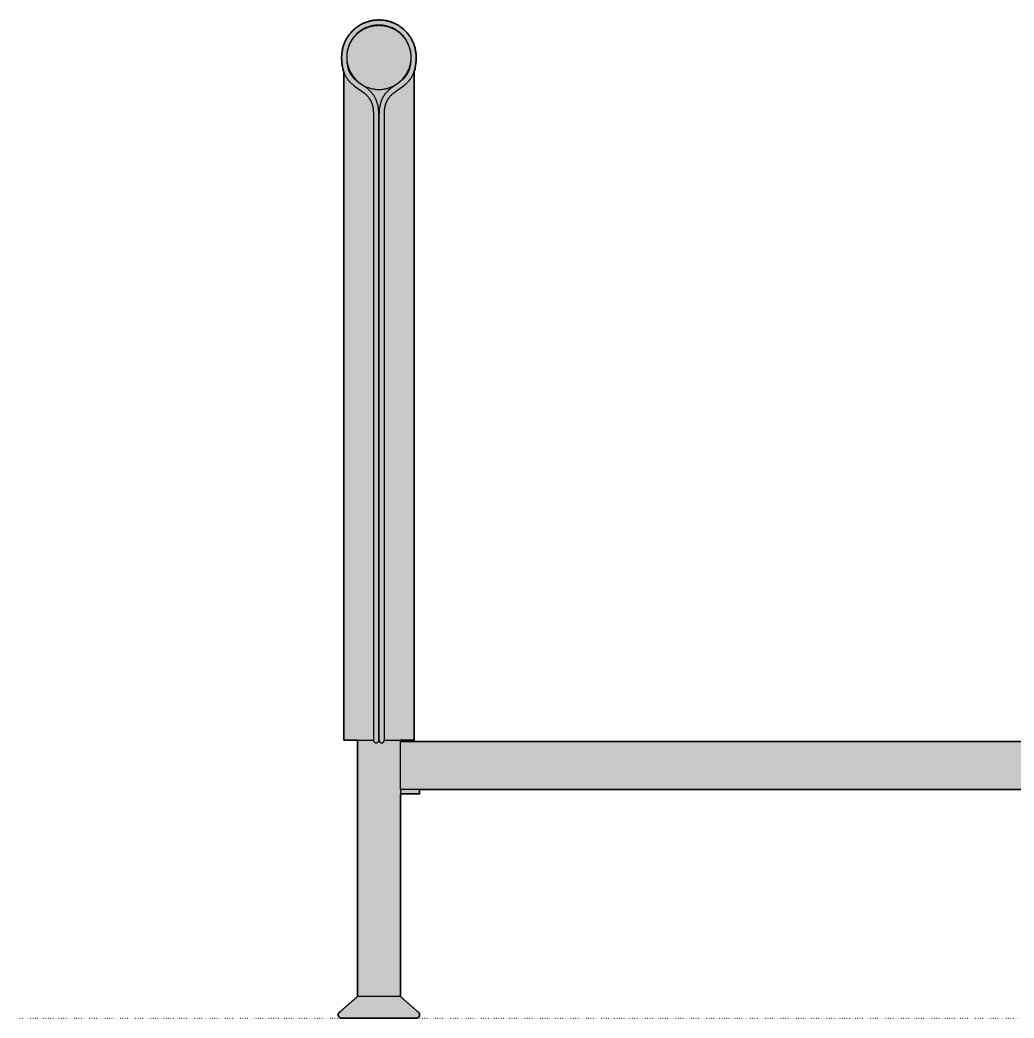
# Model space of a CAD drawing. Header units: millimetres. Extents: x 0 to 4454, y -1455 to 931.
# Drawn here: x 0 to 927, y 0 to 931 of the extents above; entities that cross this region are included whole.
import ezdxf

# ---------------------------------------------------------------- set-up
doc = ezdxf.new("R2010")
doc.units = ezdxf.units.MM
doc.linetypes.add('Dots', pattern=[1, 0, -1])
doc.layers.add('Blocks', color=7, linetype='Continuous')
doc.layers.add('Blocks$Fill', color=7, linetype='Continuous', true_color=0xffffff)
for name, color, linetype, lineweight, true_color in [('Blocks$Inner', 7, 'Continuous', 25, 0x007f00), ('Blocks$Outline', 7, 'Continuous', 35, 0xff3f3f), ('Groud', 7, 'Dots', 25, 0x243775)]:
    doc.layers.add(name, color=color, linetype=linetype, lineweight=lineweight, true_color=true_color)

# ---------------------------------------------------------------- blocks, each defined once
blk = doc.blocks.new('Tomoto bed 90x200 Side')
at = {"layer": 'Blocks$Fill'}
blk.add_hatch(color=256, dxfattribs=at).paths.add_polyline_path([(367.43, 882.28), (367.85, 883.56), (368.08, 884.4), (368.34, 885.41), (368.56, 886.43), (368.77, 887.52), (368.94, 888.61), (369.09, 889.78), (369.21, 890.95), (369.3, 891.99), (369.36, 893.04), (369.43, 895.02), (369.43, 896.63), (369.41, 897.26), (369.38, 897.88), (369.34, 898.51), (369.29, 899.13), (369.23, 899.75), (369.16, 900.38), (369.05, 901.14), (368.93, 901.91), (368.79, 902.67), (368.63, 903.43), (368.42, 904.35), (368.18, 905.26), (367.91, 906.17), (367.62, 907.06), (367.4, 907.72), (367.16, 908.37), (366.9, 909.02), (366.64, 909.66), (366.36, 910.29), (366.07, 910.92), (365.76, 911.54), (365.45, 912.16), (365.12, 912.77), (364.77, 913.38), (364.42, 913.98), (364.05, 914.57), (363.67, 915.16), (363.28, 915.74), (362.88, 916.31), (362.47, 916.87), (362.04, 917.43), (361.6, 917.98), (361.15, 918.52), (360.69, 919.05), (360.09, 919.71), (359.47, 920.35), (358.84, 920.98), (358.19, 921.59), (357.67, 922.06), (357.13, 922.52), (356.59, 922.97), (356.04, 923.41), (355.48, 923.84), (354.91, 924.26), (354.33, 924.66), (353.75, 925.06), (353.16, 925.43), (352.56, 925.8), (351.96, 926.15), (351.35, 926.49), (350.74, 926.82), (350.13, 927.13), (349.5, 927.43), (348.88, 927.72), (348.25, 927.99), (347.63, 928.25), (347, 928.5), (346.36, 928.73), (345.73, 928.95), (345.1, 929.15), (344.47, 929.34), (343.83, 929.53), (343.19, 929.69), (342.54, 929.85), (341.9, 929.99), (341.25, 930.13), (340.07, 930.33), (338.88, 930.5), (337.69, 930.62), (336.49, 930.7), (335.64, 930.74), (334.79, 930.75), (333.94, 930.74), (333.09, 930.71), (332.47, 930.68), (331.84, 930.63), (331.22, 930.58), (330.6, 930.51), (329.97, 930.43), (329.35, 930.34), (328.74, 930.24), (328.12, 930.13), (327.47, 929.99), (326.82, 929.85), (326.18, 929.69), (325.54, 929.53), (324.9, 929.34), (324.26, 929.15), (323.63, 928.95), (323.01, 928.73), (322.31, 928.47), (321.62, 928.2), (320.99, 927.94), (320.36, 927.66), (319.73, 927.37), (319.11, 927.07), (318.5, 926.75), (317.89, 926.43), (317.29, 926.09), (316.7, 925.74), (315.85, 925.2), (315.01, 924.65), (314.43, 924.24), (313.86, 923.82), (313.3, 923.39), (312.75, 922.95), (312.21, 922.5), (311.67, 922.04), (311.15, 921.57), (310.64, 921.09), (310.13, 920.59), (309.64, 920.09), (309.15, 919.58), (308.68, 919.05), (308.22, 918.52), (307.77, 917.98), (307.32, 917.43), (306.89, 916.87), (306.48, 916.31), (306.08, 915.74), (305.69, 915.16), (305.31, 914.57), (304.95, 913.98), (304.59, 913.38), (304.25, 912.78), (303.92, 912.16), (303.6, 911.55), (303.3, 910.93), (303.01, 910.3), (302.73, 909.67), (302.47, 909.05), (302.23, 908.42), (301.99, 907.79), (301.77, 907.15), (301.56, 906.53), (301.37, 905.89), (301.19, 905.26), (301.02, 904.62), (300.86, 903.98), (300.71, 903.33), (300.58, 902.69), (300.46, 902.04), (300.36, 901.42), (300.27, 900.8), (300.18, 900.18), (300.11, 899.56), (300.05, 898.84), (300, 898.12), (299.96, 897.49), (299.93, 896.25), (299.94, 895.14), (299.95, 894.85), (300, 893.17), (300.22, 890.29), (300.35, 889.15), (300.52, 888.01), (300.7, 886.94), (300.92, 885.88), (301.16, 884.88), (301.42, 883.88), (301.71, 882.95), (301.93, 882.28), (301.93, 259.19), (314.68, 259.19), (314.68, 20), (297.64, 5.2), (297.56, 5.12), (297.49, 5.05), (297.42, 4.97), (297.35, 4.89), (297.29, 4.81), (297.23, 4.73), (297.17, 4.64), (297.11, 4.55), (297.06, 4.46), (297.01, 4.37), (296.97, 4.28), (296.93, 4.18), (296.89, 4.09), (296.85, 3.99), (296.82, 3.89), (296.79, 3.79), (296.76, 3.69), (296.74, 3.59), (296.72, 3.49), (296.71, 3.38), (296.7, 3.28), (296.69, 3.18), (296.68, 3.07), (296.68, 2.97), (296.69, 2.86), (296.69, 2.76), (296.7, 2.66), (296.72, 2.55), (296.73, 2.45), (296.75, 2.35), (296.78, 2.25), (296.81, 2.15), (296.84, 2.05), (296.87, 1.95), (296.91, 1.85), (296.95, 1.76), (297, 1.66), (297.04, 1.57), (297.1, 1.48), (297.15, 1.39), (297.21, 1.31), (297.27, 1.22), (297.33, 1.14), (297.4, 1.06), (297.46, 0.98), (297.54, 0.9), (297.61, 0.83), (297.69, 0.76), (297.77, 0.69), (297.85, 0.63), (297.93, 0.57), (298.02, 0.51), (298.1, 0.45), (298.19, 0.4), (298.28, 0.35), (298.38, 0.3), (298.47, 0.26), (298.57, 0.22), (298.66, 0.18), (298.76, 0.14), (298.86, 0.11), (298.96, 0.09), (299.06, 0.06), (299.16, 0.04), (299.27, 0.03), (299.37, 0.02), (299.47, 0.01), (299.58, 0), (299.68, 0), (369.79, 0), (369.89, 0.01), (369.99, 0.02), (370.1, 0.03), (370.2, 0.04), (370.3, 0.06), (370.4, 0.09), (370.5, 0.11), (370.6, 0.14), (370.7, 0.18), (370.8, 0.22), (370.89, 0.26), (370.99, 0.3), (371.08, 0.35), (371.17, 0.4), (371.26, 0.45), (371.35, 0.51), (371.44, 0.57), (371.52, 0.63), (371.6, 0.69), (371.68, 0.76), (371.75, 0.83), (371.83, 0.9), (371.9, 0.98), (371.97, 1.06), (372.03, 1.14), (372.1, 1.22), (372.16, 1.31), (372.22, 1.39), (372.27, 1.48), (372.32, 1.57), (372.37, 1.66), (372.41, 1.76), (372.45, 1.85), (372.49, 1.95), (372.53, 2.05), (372.56, 2.15), (372.59, 2.25), (372.61, 2.35), (372.63, 2.45), (372.65, 2.55), (372.66, 2.66), (372.67, 2.76), (372.68, 2.86), (372.68, 2.97), (372.68, 3.07), (372.68, 3.18), (372.67, 3.28), (372.66, 3.38), (372.64, 3.49), (372.62, 3.59), (372.6, 3.69), (372.58, 3.79), (372.55, 3.89), (372.51, 3.99), (372.48, 4.09), (372.44, 4.18), (372.4, 4.28), (372.35, 4.37), (372.3, 4.46), (372.25, 4.55), (372.19, 4.64), (372.14, 4.73), (372.07, 4.81), (372.01, 4.89), (371.94, 4.97), (371.87, 5.05), (371.8, 5.12), (371.73, 5.2), (371.65, 5.27), (354.68, 20), (354.68, 209), (372.68, 209), (372.68, 213), (2344.68, 213), (2344.68, 209), (2352.68, 209), (2392.68, 209), (2392.68, 20), (2375.64, 5.2), (2375.56, 5.12), (2375.49, 5.05), (2375.42, 4.97), (2375.35, 4.89), (2375.29, 4.81), (2375.23, 4.73), (2375.17, 4.64), (2375.11, 4.55), (2375.06, 4.46), (2375.01, 4.37), (2374.97, 4.28), (2374.93, 4.18), (2374.89, 4.09), (2374.85, 3.99), (2374.82, 3.89), (2374.79, 3.79), (2374.76, 3.69), (2374.74, 3.59), (2374.72, 3.49), (2374.71, 3.38), (2374.7, 3.28), (2374.69, 3.18), (2374.68, 3.07), (2374.68, 2.97), (2374.69, 2.86), (2374.69, 2.76), (2374.7, 2.66), (2374.72, 2.55), (2374.73, 2.45), (2374.75, 2.35), (2374.78, 2.25), (2374.81, 2.15), (2374.84, 2.05), (2374.87, 1.95), (2374.91, 1.85), (2374.95, 1.76), (2375, 1.66), (2375.04, 1.57), (2375.1, 1.48), (2375.15, 1.39), (2375.21, 1.31), (2375.27, 1.22), (2375.33, 1.14), (2375.4, 1.06), (2375.46, 0.98), (2375.54, 0.9), (2375.61, 0.83), (2375.69, 0.76), (2375.77, 0.69), (2375.85, 0.63), (2375.93, 0.57), (2376.01, 0.51), (2376.1, 0.45), (2376.19, 0.4), (2376.28, 0.35), (2376.38, 0.3), (2376.47, 0.26), (2376.57, 0.22), (2376.66, 0.18), (2376.76, 0.14), (2376.86, 0.11), (2376.96, 0.09), (2377.06, 0.06), (2377.16, 0.04), (2377.27, 0.03), (2377.37, 0.02), (2377.47, 0.01), (2377.58, 0), (2377.68, 0), (2447.79, 0), (2447.89, 0.01), (2447.99, 0.02), (2448.1, 0.03), (2448.2, 0.04), (2448.3, 0.06), (2448.4, 0.09), (2448.5, 0.11), (2448.6, 0.14), (2448.7, 0.18), (2448.8, 0.22), (2448.89, 0.26), (2448.99, 0.3), (2449.08, 0.35), (2449.17, 0.4), (2449.26, 0.45), (2449.35, 0.51), (2449.44, 0.57), (2449.52, 0.63), (2449.6, 0.69), (2449.68, 0.76), (2449.75, 0.83), (2449.83, 0.9), (2449.9, 0.98), (2449.97, 1.06), (2450.03, 1.14), (2450.1, 1.22), (2450.16, 1.31), (2450.22, 1.39), (2450.27, 1.48), (2450.32, 1.57), (2450.37, 1.66), (2450.41, 1.76), (2450.45, 1.85), (2450.49, 1.95), (2450.53, 2.05), (2450.56, 2.15), (2450.59, 2.25), (2450.61, 2.35), (2450.63, 2.45), (2450.65, 2.55), (2450.66, 2.66), (2450.67, 2.76), (2450.68, 2.86), (2450.68, 2.97), (2450.68, 3.07), (2450.68, 3.18), (2450.67, 3.28), (2450.66, 3.38), (2450.64, 3.49), (2450.62, 3.59), (2450.6, 3.69), (2450.58, 3.79), (2450.55, 3.89), (2450.51, 3.99), (2450.48, 4.09), (2450.44, 4.18), (2450.4, 4.28), (2450.35, 4.37), (2450.3, 4.46), (2450.25, 4.55), (2450.19, 4.64), (2450.14, 4.73), (2450.07, 4.81), (2450.01, 4.89), (2449.94, 4.97), (2449.87, 5.05), (2449.8, 5.12), (2449.73, 5.2), (2449.65, 5.27), (2432.68, 20), (2432.68, 239.64), (2433.62, 240.51), (2434.35, 241.25), (2435.06, 242.02), (2435.74, 242.81), (2436.39, 243.62), (2437.01, 244.45), (2437.61, 245.31), (2438.17, 246.18), (2438.71, 247.08), (2439.21, 247.99), (2439.68, 248.92), (2440.12, 249.86), (2440.52, 250.82), (2440.89, 251.79), (2441.23, 252.78), (2441.53, 253.78), (2441.8, 254.78), (2442.03, 255.8), (2442.23, 256.82), (2442.39, 257.85), (2442.52, 258.88), (2442.61, 259.92), (2442.68, 262), (2442.66, 263.04), (2442.61, 264.08), (2442.52, 265.12), (2442.39, 266.15), (2442.23, 267.18), (2442.03, 268.2), (2441.8, 269.22), (2441.53, 270.22), (2441.23, 271.22), (2440.89, 272.21), (2440.52, 273.18), (2440.12, 274.14), (2439.68, 275.08), (2439.21, 276.01), (2438.71, 276.92), (2438.17, 277.82), (2437.61, 278.69), (2437.01, 279.55), (2436.39, 280.38), (2435.74, 281.19), (2435.06, 281.98), (2434.35, 282.75), (2433.62, 283.49), (2432.86, 284.2), (2432.08, 284.89), (2431.27, 285.55), (2430.44, 286.18), (2429.59, 286.78), (2428.72, 287.35), (2427.83, 287.89), (2426.92, 288.4), (2426, 288.88), (2425.06, 289.33), (2424.1, 289.74), (2423.13, 290.12), (2422.15, 290.47), (2421.16, 290.78), (2420.15, 291.05), (2419.14, 291.3), (2418.12, 291.5), (2417.09, 291.67), (2416.06, 291.81), (2415.02, 291.91), (2413.98, 291.97), (2412.94, 292), (2411.9, 291.99), (2410.86, 291.94), (2409.82, 291.86), (2408.79, 291.75), (2407.76, 291.59), (2406.73, 291.4), (2405.72, 291.18), (2404.71, 290.92), (2403.71, 290.63), (2402.72, 290.3), (2401.75, 289.94), (2400.78, 289.54), (2399.83, 289.11), (2398.9, 288.65), (2397.98, 288.15), (2397.09, 287.63), (2396.21, 287.07), (2395.34, 286.48), (2394.51, 285.87), (2393.69, 285.22), (2392.89, 284.55), (2392.12, 283.85), (2391.38, 283.12), (2390.66, 282.37), (2389.96, 281.59), (2389.3, 280.79), (2388.66, 279.97), (2388.05, 279.12), (2387.47, 278.26), (2386.92, 277.37), (2386.4, 276.47), (2385.92, 275.55), (2385.46, 274.61), (2385.04, 273.66), (2384.65, 272.69), (2384.3, 271.72), (2383.98, 270.72), (2383.69, 269.72), (2383.44, 268.71), (2383.23, 267.69), (2383.05, 266.67), (2382.9, 265.64), (2382.8, 264.6), (2382.72, 263.56), (2382.69, 262.52), (2382.69, 261.48), (2382.72, 260.44), (2382.8, 259.4), (2382.9, 258.36), (2382.95, 258), (354.68, 258), (354.68, 259.19), (367.43, 259.19), (367.43, 812.64)], flags=0)
at = {"layer": 'Blocks$Inner'}
for p, q in [((314.68, 20), (314.68, 259.19)), ((354.68, 213), (354.68, 20))]:
    blk.add_line(p, q, dxfattribs=at)
for points in [[(339.76, 259.19), (339.76, 842.67), (339.77, 843.85), (339.82, 845.01), (339.9, 846.1), (340.01, 847.18), (340.14, 848.19), (340.31, 849.19), (340.5, 850.11), (340.6, 850.57), (340.72, 851.03), (340.83, 851.45), (340.95, 851.88), (341.08, 852.3), (341.22, 852.71), (341.36, 853.1), (341.5, 853.49), (341.65, 853.87), (341.81, 854.25), (341.97, 854.6), (342.14, 854.96), (342.31, 855.31), (342.49, 855.66), (342.67, 856), (342.85, 856.32), (343.04, 856.65), (343.24, 856.97), (343.44, 857.28), (343.64, 857.59), (343.85, 857.89), (344.07, 858.19), (344.5, 858.76), (344.96, 859.32), (345.28, 859.69), (345.6, 860.05), (345.94, 860.4), (346.28, 860.75), (346.64, 861.11), (347.02, 861.47), (347.79, 862.16), (348.59, 862.83), (349.41, 863.48), (350.25, 864.12), (351.12, 864.75), (356.49, 868.48), (357.61, 869.3), (358.71, 870.16), (359.41, 870.74), (359.96, 871.21), (360.5, 871.7), (361.04, 872.21), (361.56, 872.73), (362.08, 873.28), (362.59, 873.85), (363.1, 874.45), (363.58, 875.06), (364.06, 875.7), (364.52, 876.36), (364.97, 877.06), (365.39, 877.77), (365.81, 878.53), (366.2, 879.3), (366.58, 880.12), (366.94, 880.95), (367.28, 881.83), (367.58, 882.72), (367.85, 883.56), (368.08, 884.4), (368.34, 885.41), (368.56, 886.43), (368.77, 887.52), (368.94, 888.61), (369.09, 889.78), (369.21, 890.95), (369.3, 891.99), (369.36, 893.04), (369.43, 895.02), (369.43, 896.63), (369.41, 897.26), (369.38, 897.88), (369.34, 898.51), (369.29, 899.13), (369.23, 899.75), (369.16, 900.38), (369.05, 901.14), (368.93, 901.91), (368.79, 902.67), (368.63, 903.43), (368.42, 904.35), (368.18, 905.26), (367.91, 906.17), (367.62, 907.06), (367.4, 907.72), (367.16, 908.37), (366.9, 909.02), (366.64, 909.66), (366.36, 910.29), (366.07, 910.92), (365.76, 911.54), (365.45, 912.16), (365.12, 912.77), (364.77, 913.38), (364.42, 913.98), (364.05, 914.57), (363.67, 915.16), (363.28, 915.74), (362.88, 916.31), (362.47, 916.87), (362.04, 917.43), (361.6, 917.98), (361.15, 918.52), (360.69, 919.05), (360.09, 919.71), (359.47, 920.35), (358.84, 920.98), (358.19, 921.59), (357.67, 922.06), (357.13, 922.52), (356.59, 922.97), (356.04, 923.41), (355.48, 923.84), (354.91, 924.26), (354.33, 924.66), (353.75, 925.06), (353.16, 925.43), (352.56, 925.8), (351.96, 926.15), (351.35, 926.49), (350.74, 926.82), (350.13, 927.13), (349.5, 927.43), (348.88, 927.72), (348.25, 927.99), (347.63, 928.25), (347, 928.5), (346.36, 928.73), (345.73, 928.95), (345.1, 929.15), (344.47, 929.34), (343.83, 929.53), (343.19, 929.69), (342.54, 929.85), (341.9, 929.99), (341.25, 930.13), (340.07, 930.33), (338.88, 930.5), (337.69, 930.62), (336.49, 930.7), (335.64, 930.74), (334.79, 930.75), (333.94, 930.74), (333.09, 930.71), (332.47, 930.68), (331.84, 930.63), (331.22, 930.58), (330.6, 930.51), (329.97, 930.43), (329.35, 930.34), (328.74, 930.24), (328.12, 930.13), (327.47, 929.99), (326.82, 929.85), (326.18, 929.69), (325.54, 929.53), (324.9, 929.34), (324.26, 929.15), (323.63, 928.95), (323.01, 928.73), (322.31, 928.47), (321.62, 928.2), (320.99, 927.94), (320.36, 927.66), (319.73, 927.37), (319.11, 927.07), (318.5, 926.75), (317.89, 926.43), (317.29, 926.09), (316.7, 925.74), (315.85, 925.2), (315.01, 924.65), (314.43, 924.24), (313.86, 923.82), (313.3, 923.39), (312.75, 922.95), (312.21, 922.5), (311.67, 922.04), (311.15, 921.57), (310.64, 921.09), (310.13, 920.59), (309.64, 920.09), (309.15, 919.58), (308.68, 919.05), (308.22, 918.52), (307.77, 917.98), (307.32, 917.43), (306.89, 916.87), (306.48, 916.31), (306.08, 915.74), (305.69, 915.16), (305.31, 914.57), (304.95, 913.98), (304.59, 913.38), (304.25, 912.78), (303.92, 912.16), (303.6, 911.55), (303.3, 910.93), (303.01, 910.3), (302.73, 909.67), (302.47, 909.05), (302.23, 908.42), (301.99, 907.79), (301.77, 907.15), (301.56, 906.53), (301.37, 905.89), (301.19, 905.26), (301.02, 904.62), (300.86, 903.98), (300.71, 903.33), (300.58, 902.69), (300.46, 902.04), (300.36, 901.42), (300.27, 900.8), (300.18, 900.18), (300.11, 899.56), (300.05, 898.84), (300, 898.12), (299.96, 897.49), (299.93, 896.25), (299.94, 895.14), (300, 893.17), (300.09, 891.73), (300.22, 890.29), (300.35, 889.15), (300.52, 888.01), (300.7, 886.94), (300.92, 885.88), (301.16, 884.88), (301.42, 883.88), (301.71, 882.95), (302.02, 882.03), (302.34, 881.17), (302.7, 880.31), (302.92, 879.8), (303.16, 879.3), (303.55, 878.53), (303.97, 877.77), (304.4, 877.06), (304.85, 876.36), (305.3, 875.7), (305.78, 875.06), (306.27, 874.45), (306.77, 873.85), (307.28, 873.28), (307.8, 872.73), (308.33, 872.21), (308.87, 871.7), (309.41, 871.21), (309.96, 870.74), (310.65, 870.16), (311.76, 869.3), (312.88, 868.48), (318.25, 864.75), (319.11, 864.12), (319.96, 863.48), (320.78, 862.83), (321.58, 862.16), (322.35, 861.47), (322.72, 861.11), (323.09, 860.75), (323.43, 860.4), (323.76, 860.05), (324.09, 859.69), (324.41, 859.32), (324.86, 858.76), (325.3, 858.19), (325.51, 857.89), (325.72, 857.59), (325.93, 857.28), (326.12, 856.97), (326.32, 856.65), (326.51, 856.32), (326.7, 856), (326.88, 855.66), (327.06, 855.31), (327.23, 854.96), (327.39, 854.6), (327.55, 854.25), (327.71, 853.87), (327.86, 853.49), (328.01, 853.1), (328.14, 852.71), (328.28, 852.3), (328.41, 851.88), (328.53, 851.46), (328.65, 851.03), (328.76, 850.57), (328.87, 850.11), (329.06, 849.19), (329.22, 848.19), (329.36, 847.18), (329.47, 846.1), (329.55, 845.01), (329.59, 843.85), (329.61, 842.67), (329.61, 259.19)], [(304.99, 893.4), (304.94, 895.21), (304.93, 896.21), (304.96, 897.28), (304.99, 897.81), (305.03, 898.43), (305.09, 899.05), (305.15, 899.58), (305.22, 900.11), (305.3, 900.64), (305.38, 901.17), (305.49, 901.72), (305.6, 902.28), (305.73, 902.83), (305.86, 903.38), (306.01, 903.93), (306.16, 904.47), (306.33, 905.01), (306.51, 905.55), (306.7, 906.09), (306.9, 906.63), (307.11, 907.17), (307.33, 907.7), (307.57, 908.24), (307.82, 908.78), (308.08, 909.31), (308.35, 909.84), (308.63, 910.36), (308.92, 910.88), (309.22, 911.39), (309.54, 911.9), (309.86, 912.4), (310.2, 912.9), (310.54, 913.38), (310.89, 913.86), (311.26, 914.34), (311.64, 914.82), (312.02, 915.28), (312.42, 915.74), (312.83, 916.18), (313.24, 916.62), (313.66, 917.05), (314.1, 917.48), (314.54, 917.89), (314.98, 918.3), (315.44, 918.69), (315.91, 919.08), (316.38, 919.45), (316.86, 919.82), (317.35, 920.18), (317.84, 920.52), (318.56, 921), (319.29, 921.46), (319.79, 921.76), (320.31, 922.05), (320.83, 922.33), (321.35, 922.6), (321.88, 922.86), (322.42, 923.1), (322.96, 923.34), (323.5, 923.57), (324.09, 923.8), (324.69, 924.02), (325.22, 924.21), (325.76, 924.38), (326.31, 924.55), (326.85, 924.7), (327.4, 924.85), (327.95, 924.98), (328.51, 925.1), (329.06, 925.22), (329.59, 925.31), (330.12, 925.4), (330.65, 925.48), (331.18, 925.54), (331.72, 925.6), (332.25, 925.65), (332.79, 925.69), (333.32, 925.72), (334.05, 925.74), (334.78, 925.75), (335.51, 925.74), (336.23, 925.71), (337.26, 925.64), (338.28, 925.53), (339.29, 925.39), (340.3, 925.22), (340.86, 925.1), (341.41, 924.98), (341.96, 924.85), (342.51, 924.7), (343.06, 924.55), (343.6, 924.38), (344.14, 924.21), (344.68, 924.02), (345.22, 923.82), (345.76, 923.61), (346.3, 923.39), (346.83, 923.16), (347.37, 922.91), (347.9, 922.65), (348.43, 922.38), (348.95, 922.1), (349.47, 921.81), (349.99, 921.51), (350.5, 921.2), (351, 920.87), (351.5, 920.54), (352, 920.19), (352.49, 919.83), (352.97, 919.47), (353.44, 919.09), (353.9, 918.71), (354.36, 918.31), (354.81, 917.91), (355.36, 917.39), (355.9, 916.85), (356.43, 916.3), (356.94, 915.74), (357.34, 915.28), (357.73, 914.82), (358.1, 914.34), (358.47, 913.87), (358.82, 913.38), (359.17, 912.9), (359.5, 912.4), (359.83, 911.9), (360.14, 911.39), (360.44, 910.88), (360.74, 910.36), (361.02, 909.84), (361.29, 909.31), (361.55, 908.77), (361.8, 908.23), (362.04, 907.69), (362.27, 907.14), (362.48, 906.59), (362.69, 906.03), (362.88, 905.47), (363.13, 904.7), (363.36, 903.93), (363.56, 903.15), (363.75, 902.36), (363.88, 901.71), (364, 901.06), (364.11, 900.4), (364.2, 899.75), (364.26, 899.21), (364.31, 898.68), (364.36, 898.15), (364.39, 897.61), (364.41, 897.08), (364.43, 896.54), (364.43, 895.1), (364.37, 893.29), (364.31, 892.34), (364.23, 891.4), (364.13, 890.36), (363.99, 889.33), (363.84, 888.37), (363.66, 887.42), (363.47, 886.55), (363.25, 885.69), (363.05, 884.98), (362.84, 884.28), (362.58, 883.55), (362.3, 882.82), (362.01, 882.15), (361.71, 881.49), (361.39, 880.87), (361.06, 880.26), (360.72, 879.7), (360.36, 879.14), (360, 878.62), (359.62, 878.11), (359.23, 877.62), (358.82, 877.14), (358.41, 876.68), (357.98, 876.23), (357.55, 875.8), (357.11, 875.37), (356.65, 874.96), (356.18, 874.55), (355.58, 874.06), (354.59, 873.29), (353.57, 872.54), (348.2, 868.81), (347.27, 868.14), (346.35, 867.43), (345.43, 866.7), (344.52, 865.94), (343.62, 865.13), (343.17, 864.71), (342.74, 864.29), (342.33, 863.87), (341.92, 863.44), (341.53, 863), (341.14, 862.55), (340.58, 861.86), (340.04, 861.15), (339.77, 860.78), (339.51, 860.4), (339.25, 860.02), (339, 859.63), (338.76, 859.22), (338.52, 858.82), (338.28, 858.4), (338.06, 857.99), (337.84, 857.55), (337.62, 857.11), (337.41, 856.67), (337.22, 856.22), (337.02, 855.75), (336.84, 855.28), (336.66, 854.81), (336.49, 854.33), (336.32, 853.82), (336.16, 853.31), (336.02, 852.8), (335.88, 852.29), (335.74, 851.74), (335.61, 851.2), (335.39, 850.1), (335.2, 848.93), (335.04, 847.77), (334.91, 846.53), (334.83, 845.29), (334.77, 843.98), (334.76, 842.67), (334.76, 259.19), (334.76, 259.1), (334.76, 259.02), (334.77, 258.93), (334.78, 258.85), (334.79, 258.76), (334.81, 258.68), (334.83, 258.6), (334.85, 258.51), (334.87, 258.43), (334.9, 258.35), (334.93, 258.27), (334.96, 258.19), (335, 258.12), (335.04, 258.04), (335.08, 257.96), (335.12, 257.89), (335.17, 257.82), (335.21, 257.75), (335.26, 257.68), (335.32, 257.61), (335.37, 257.55), (335.43, 257.48), (335.49, 257.42), (335.55, 257.36), (335.61, 257.31), (335.68, 257.25), (335.75, 257.2), (335.81, 257.15), (335.89, 257.1), (335.96, 257.05), (336.03, 257.01), (336.11, 256.97), (336.18, 256.93), (336.26, 256.9), (336.34, 256.86), (336.42, 256.83), (336.5, 256.81), (336.58, 256.78), (336.66, 256.76), (336.75, 256.74), (336.83, 256.73), (336.92, 256.71), (337, 256.7), (337.09, 256.7), (337.17, 256.69), (337.26, 256.69), (337.34, 256.69), (337.43, 256.7), (337.51, 256.7), (337.6, 256.71), (337.68, 256.73), (337.76, 256.74), (337.85, 256.76), (337.93, 256.78), (338.01, 256.81), (338.09, 256.83), (338.17, 256.86), (338.25, 256.9), (338.33, 256.93), (338.41, 256.97), (338.48, 257.01), (338.56, 257.05), (338.63, 257.1), (338.7, 257.15), (338.77, 257.2), (338.83, 257.25), (338.9, 257.31), (338.96, 257.36), (339.02, 257.42), (339.08, 257.48), (339.14, 257.55), (339.2, 257.61), (339.25, 257.68), (339.3, 257.75), (339.35, 257.82), (339.39, 257.89), (339.44, 257.96), (339.48, 258.04), (339.51, 258.12), (339.55, 258.19), (339.58, 258.27), (339.61, 258.35), (339.64, 258.43), (339.66, 258.51), (339.69, 258.6), (339.7, 258.68), (339.72, 258.76), (339.73, 258.85), (339.74, 258.93), (339.75, 259.02), (339.75, 259.1), (339.76, 259.19), (340.38, 259.19), (358.72, 259.19), (367.43, 259.19), (367.43, 812.64), (367.43, 882.28)], [(299.93, 896.25), (299.95, 894.48), (300, 893.17)], [(301.93, 259.19), (301.93, 882.28), (301.93, 812.64), (301.93, 259.19), (310.64, 259.19), (328.99, 259.19), (329.61, 259.19), (329.61, 259.1), (329.61, 259.02), (329.62, 258.93), (329.63, 258.85), (329.64, 258.76), (329.66, 258.68), (329.68, 258.6), (329.7, 258.51), (329.73, 258.43), (329.75, 258.35), (329.78, 258.27), (329.82, 258.19), (329.85, 258.12), (329.89, 258.04), (329.93, 257.96), (329.97, 257.89), (330.02, 257.82), (330.07, 257.75), (330.12, 257.68), (330.17, 257.61), (330.22, 257.55), (330.28, 257.48), (330.34, 257.42), (330.4, 257.36), (330.47, 257.31), (330.53, 257.25), (330.6, 257.2), (330.67, 257.15), (330.74, 257.1), (330.81, 257.05), (330.88, 257.01), (330.96, 256.97), (331.03, 256.93), (331.11, 256.9), (331.19, 256.86), (331.27, 256.83), (331.35, 256.81), (331.43, 256.78), (331.52, 256.76), (331.6, 256.74), (331.68, 256.73), (331.77, 256.71), (331.85, 256.7), (331.94, 256.7), (332.02, 256.69), (332.11, 256.69), (332.19, 256.69), (332.28, 256.7), (332.36, 256.7), (332.45, 256.71), (332.53, 256.73), (332.62, 256.74), (332.7, 256.76), (332.78, 256.78), (332.86, 256.81), (332.95, 256.83), (333.03, 256.86), (333.1, 256.9), (333.18, 256.93), (333.26, 256.97), (333.33, 257.01), (333.41, 257.05), (333.48, 257.1), (333.55, 257.15), (333.62, 257.2), (333.69, 257.25), (333.75, 257.31), (333.81, 257.36), (333.88, 257.42), (333.94, 257.48), (333.99, 257.55), (334.05, 257.61), (334.1, 257.68), (334.15, 257.75), (334.2, 257.82), (334.24, 257.89), (334.29, 257.96), (334.33, 258.04), (334.37, 258.12), (334.4, 258.19), (334.43, 258.27), (334.46, 258.35), (334.49, 258.43), (334.52, 258.51), (334.54, 258.6), (334.56, 258.68), (334.57, 258.76), (334.59, 258.85), (334.6, 258.93), (334.6, 259.02), (334.61, 259.1), (334.61, 259.19), (334.61, 842.67), (334.59, 843.98), (334.54, 845.29), (334.45, 846.53), (334.32, 847.77), (334.17, 848.93), (333.97, 850.1), (333.75, 851.2), (333.62, 851.74), (333.49, 852.29), (333.35, 852.8), (333.2, 853.31), (333.04, 853.82), (332.87, 854.33), (332.71, 854.81), (332.53, 855.28), (332.34, 855.75), (332.15, 856.22), (331.95, 856.67), (331.74, 857.11), (331.53, 857.55), (331.31, 857.99), (331.08, 858.4), (330.85, 858.82), (330.61, 859.22), (330.36, 859.63), (330.11, 860.02), (329.86, 860.4), (329.6, 860.78), (329.33, 861.15), (328.79, 861.86), (328.22, 862.55), (327.84, 863), (327.44, 863.44), (327.04, 863.87), (326.63, 864.29), (326.19, 864.71), (325.75, 865.13), (324.85, 865.94), (323.94, 866.7), (323.02, 867.43), (322.09, 868.14), (321.16, 868.81), (315.8, 872.54), (314.77, 873.29), (313.79, 874.06), (313.19, 874.55), (312.72, 874.96), (312.26, 875.37), (311.81, 875.79), (311.38, 876.23), (310.95, 876.68), (310.54, 877.14), (310.14, 877.62), (309.75, 878.11), (309.37, 878.62), (309, 879.14), (308.65, 879.7), (308.31, 880.26), (307.97, 880.87), (307.66, 881.49), (307.47, 881.89), (307.28, 882.31), (306.99, 883), (306.73, 883.71), (306.47, 884.47), (306.23, 885.25), (306.01, 886.1), (305.8, 886.95), (305.62, 887.87), (305.45, 888.8), (305.31, 889.81), (305.19, 890.82), (305.07, 892.1), (304.99, 893.4), (304.95, 894.61), (304.93, 896.21)], [(354.68, 259.19), (354.68, 258), (2382.95, 258)], [(2388.68, 244.01), (2388.68, 238), (2388.68, 230.14), (2388.68, 225.14), (2388.68, 213), (354.68, 213), (354.68, 258)], [(372.68, 213), (372.68, 209), (354.68, 209)]]:
    blk.add_lwpolyline(points, dxfattribs=at)
blk.add_lwpolyline([(304.69, 894.61), (304.75, 893.57), (304.86, 892.53), (304.99, 891.5), (305.17, 890.47), (305.38, 889.45), (305.62, 888.44), (305.9, 887.43), (306.22, 886.44), (306.57, 885.46), (306.95, 884.49), (307.37, 883.53), (307.82, 882.59), (308.3, 881.67), (308.81, 880.76), (309.35, 879.87), (309.93, 879), (310.53, 878.15), (311.17, 877.32), (311.83, 876.52), (312.52, 875.74), (313.24, 874.98), (313.98, 874.25), (314.75, 873.54), (315.54, 872.87), (316.35, 872.22), (317.19, 871.59), (318.05, 871), (318.92, 870.44), (319.82, 869.91), (320.74, 869.41), (321.67, 868.94), (322.61, 868.5), (323.58, 868.1), (324.55, 867.73), (325.54, 867.4), (326.54, 867.1), (327.54, 866.83), (328.56, 866.6), (329.58, 866.41), (330.61, 866.25), (331.65, 866.13), (332.69, 866.04), (333.73, 865.99), (334.77, 865.97), (335.81, 865.99), (336.85, 866.05), (337.89, 866.14), (338.93, 866.27), (339.96, 866.44), (340.98, 866.64), (341.99, 866.88), (343, 867.15), (344, 867.45), (344.98, 867.79), (345.95, 868.17), (346.91, 868.58), (347.86, 869.02), (348.79, 869.49), (349.7, 870), (350.59, 870.53), (351.47, 871.1), (352.32, 871.7), (353.15, 872.33), (353.96, 872.98), (354.75, 873.66), (355.51, 874.37), (356.25, 875.11), (356.96, 875.87), (357.65, 876.66), (358.31, 877.46), (358.94, 878.3), (359.54, 879.15), (360.11, 880.02), (360.64, 880.91), (361.15, 881.82), (361.63, 882.75), (362.07, 883.69), (362.48, 884.65), (362.86, 885.62), (363.2, 886.61), (363.51, 887.6), (363.79, 888.61), (364.03, 889.62), (364.23, 890.65), (364.4, 891.67), (364.53, 892.71), (364.63, 893.75), (364.69, 894.79), (364.71, 895.83), (364.7, 896.87), (364.65, 897.91), (364.56, 898.95), (364.44, 899.99), (364.29, 901.02), (364.1, 902.04), (363.87, 903.06), (363.61, 904.07), (363.31, 905.07), (362.98, 906.05), (362.61, 907.03), (362.21, 907.99), (361.78, 908.94), (361.31, 909.87), (360.82, 910.79), (360.29, 911.69), (359.73, 912.57), (359.14, 913.43), (358.52, 914.26), (357.87, 915.08), (357.19, 915.87), (356.49, 916.64), (355.76, 917.39), (355, 918.11), (354.22, 918.8), (353.42, 919.46), (352.6, 920.1), (351.75, 920.71), (350.88, 921.28), (349.99, 921.83), (349.09, 922.35), (348.17, 922.83), (347.23, 923.28), (346.27, 923.7), (345.3, 924.09), (344.32, 924.44), (343.33, 924.76), (342.33, 925.04), (341.31, 925.29), (340.29, 925.5), (339.27, 925.68), (338.23, 925.82), (337.2, 925.92), (336.16, 925.99), (335.11, 926.02), (334.07, 926.02), (333.03, 925.98), (331.99, 925.91), (330.95, 925.8), (329.92, 925.65), (328.9, 925.46), (327.88, 925.25), (326.87, 924.99), (325.86, 924.7), (324.87, 924.38), (323.89, 924.02), (322.93, 923.63), (321.98, 923.21), (321.04, 922.75), (320.12, 922.26), (319.22, 921.74), (318.33, 921.19), (317.47, 920.6), (316.63, 919.99), (315.8, 919.35), (315, 918.68), (314.23, 917.98), (313.48, 917.26), (312.75, 916.51), (312.05, 915.74), (311.38, 914.94), (310.74, 914.12), (310.13, 913.28), (309.54, 912.42), (308.99, 911.54), (308.46, 910.63), (307.97, 909.72), (307.51, 908.78), (307.08, 907.83), (306.69, 906.86), (306.33, 905.89), (306, 904.9), (305.71, 903.9), (305.45, 902.88), (305.23, 901.87), (305.05, 900.84), (304.9, 899.81), (304.78, 898.77), (304.7, 897.73), (304.66, 896.69), (304.66, 895.65)], close=True, dxfattribs=at)
blk.add_open_spline([(334.68, 20), (354.68, 20), (370.51, 6.25), (371.65, 5.27), (371.73, 5.2), (371.8, 5.12), (371.87, 5.05), (371.94, 4.97), (372.01, 4.89), (372.07, 4.81), (372.14, 4.73), (372.19, 4.64), (372.25, 4.55), (372.3, 4.46), (372.35, 4.37), (372.4, 4.28), (372.44, 4.18), (372.48, 4.09), (372.51, 3.99), (372.55, 3.89), (372.58, 3.79), (372.6, 3.69), (372.62, 3.59), (372.64, 3.49), (372.66, 3.38), (372.67, 3.28), (372.68, 3.18), (372.68, 3.07), (372.68, 2.97), (372.68, 2.86), (372.67, 2.76), (372.66, 2.66), (372.65, 2.55), (372.63, 2.45), (372.61, 2.35), (372.59, 2.25), (372.56, 2.15), (372.53, 2.05), (372.49, 1.95), (372.45, 1.85), (372.41, 1.76), (372.37, 1.66), (372.32, 1.57), (372.27, 1.48), (372.22, 1.39), (372.16, 1.31), (372.1, 1.22), (372.03, 1.14), (371.97, 1.06), (371.9, 0.98), (371.83, 0.9), (371.75, 0.83), (371.68, 0.76), (371.6, 0.69), (371.52, 0.63), (371.44, 0.57), (371.35, 0.51), (371.26, 0.45), (371.17, 0.4), (371.08, 0.35), (370.99, 0.3), (370.89, 0.26), (370.8, 0.22), (370.7, 0.18), (370.6, 0.14), (370.5, 0.11), (370.4, 0.09), (370.3, 0.06), (370.2, 0.04), (370.1, 0.03), (369.99, 0.02), (369.89, 0.01), (369.79, 0), (369.68, 0), (299.69, 0), (299.68, 0), (299.58, 0), (299.47, 0.01), (299.37, 0.02), (299.27, 0.03), (299.16, 0.04), (299.06, 0.06), (298.96, 0.09), (298.86, 0.11), (298.76, 0.14), (298.66, 0.18), (298.57, 0.22), (298.47, 0.26), (298.38, 0.3), (298.28, 0.35), (298.19, 0.4), (298.1, 0.45), (298.02, 0.51), (297.93, 0.57), (297.85, 0.63), (297.77, 0.69), (297.69, 0.76), (297.61, 0.83), (297.54, 0.9), (297.46, 0.98), (297.4, 1.06), (297.33, 1.14), (297.27, 1.22), (297.21, 1.31), (297.15, 1.39), (297.1, 1.48), (297.04, 1.57), (297, 1.66), (296.95, 1.76), (296.91, 1.85), (296.87, 1.95), (296.84, 2.05), (296.81, 2.15), (296.78, 2.25), (296.75, 2.35), (296.73, 2.45), (296.72, 2.55), (296.7, 2.66), (296.69, 2.76), (296.69, 2.86), (296.68, 2.97), (296.68, 3.07), (296.69, 3.18), (296.7, 3.28), (296.71, 3.38), (296.72, 3.49), (296.74, 3.59), (296.76, 3.69), (296.79, 3.79), (296.82, 3.89), (296.85, 3.99), (296.89, 4.09), (296.93, 4.18), (296.97, 4.28), (297.01, 4.37), (297.06, 4.46), (297.11, 4.55), (297.17, 4.64), (297.23, 4.73), (297.29, 4.81), (297.35, 4.89), (297.42, 4.97), (297.49, 5.05), (297.56, 5.12), (297.64, 5.2), (297.72, 5.27), (298.85, 6.25), (314.68, 20), (334.68, 20)], degree=1, knots=[0, 0, 20, 40.968326, 42.472205, 42.576192, 42.680179, 42.784167, 42.888154, 42.992141, 43.096128, 43.200115, 43.304103, 43.40809, 43.512077, 43.616064, 43.720051, 43.824039, 43.928026, 44.032013, 44.136, 44.239987, 44.343974, 44.447962, 44.551949, 44.655936, 44.759923, 44.86391, 44.967898, 45.071885, 45.175872, 45.279859, 45.383846, 45.487834, 45.591821, 45.695808, 45.799795, 45.903782, 46.00777, 46.111757, 46.215744, 46.319731, 46.423718, 46.527705, 46.631693, 46.73568, 46.839667, 46.943654, 47.047641, 47.151629, 47.255616, 47.359603, 47.46359, 47.567577, 47.671565, 47.775552, 47.879539, 47.983526, 48.087513, 48.1915, 48.295488, 48.399475, 48.503462, 48.607449, 48.711436, 48.815424, 48.919411, 49.023398, 49.127385, 49.231372, 49.33536, 49.439347, 49.543334, 49.647321, 49.751308, 119.746863, 119.751308, 119.855296, 119.959283, 120.06327, 120.167257, 120.271244, 120.375231, 120.479219, 120.583206, 120.687193, 120.79118, 120.895167, 120.999155, 121.103142, 121.207129, 121.311116, 121.415103, 121.519091, 121.623078, 121.727065, 121.831052, 121.935039, 122.039027, 122.143014, 122.247001, 122.350988, 122.454975, 122.558962, 122.66295, 122.766937, 122.870924, 122.974911, 123.078898, 123.182886, 123.286873, 123.39086, 123.494847, 123.598834, 123.702822, 123.806809, 123.910796, 124.014783, 124.11877, 124.222757, 124.326745, 124.430732, 124.534719, 124.638706, 124.742693, 124.846681, 124.950668, 125.054655, 125.158642, 125.262629, 125.366617, 125.470604, 125.574591, 125.678578, 125.782565, 125.886553, 125.99054, 126.094527, 126.198514, 126.302501, 126.406488, 126.510476, 126.614463, 126.71845, 126.822437, 126.926424, 127.030412, 128.534291, 149.502617, 169.502617, 169.502617], dxfattribs=at)
at = {"layer": 'Blocks$Outline'}
for points in [[(367.43, 882.28), (367.58, 882.72), (367.85, 883.56), (368.08, 884.4), (368.34, 885.41), (368.56, 886.43), (368.77, 887.52), (368.94, 888.61), (369.09, 889.78), (369.21, 890.95), (369.3, 891.99), (369.36, 893.04), (369.43, 895.02), (369.43, 896.63), (369.41, 897.26), (369.38, 897.88), (369.34, 898.51), (369.29, 899.13), (369.23, 899.75), (369.16, 900.38), (369.05, 901.14), (368.93, 901.91), (368.79, 902.67), (368.63, 903.43), (368.42, 904.35), (368.18, 905.26), (367.91, 906.17), (367.62, 907.06), (367.4, 907.72), (367.16, 908.37), (366.9, 909.02), (366.64, 909.66), (366.36, 910.29), (366.07, 910.92), (365.76, 911.54), (365.45, 912.16), (365.12, 912.77), (364.77, 913.38), (364.42, 913.98), (364.05, 914.57), (363.67, 915.16), (363.28, 915.74), (362.88, 916.31), (362.47, 916.87), (362.04, 917.43), (361.6, 917.98), (361.15, 918.52), (360.69, 919.05), (360.09, 919.71), (359.47, 920.35), (358.84, 920.98), (358.19, 921.59), (357.67, 922.06), (357.13, 922.52), (356.59, 922.97), (356.04, 923.41), (355.48, 923.84), (354.91, 924.26), (354.33, 924.66), (353.75, 925.06), (353.16, 925.43), (352.56, 925.8), (351.96, 926.15), (351.35, 926.49), (350.74, 926.82), (350.13, 927.13), (349.5, 927.43), (348.88, 927.72), (348.25, 927.99), (347.63, 928.25), (347, 928.5), (346.36, 928.73), (345.73, 928.95), (345.1, 929.15), (344.47, 929.34), (343.83, 929.53), (343.19, 929.69), (342.54, 929.85), (341.9, 929.99), (341.25, 930.13), (340.07, 930.33), (338.88, 930.5), (337.69, 930.62), (336.49, 930.7), (335.64, 930.74), (334.79, 930.75), (333.94, 930.74), (333.09, 930.71), (332.47, 930.68), (331.84, 930.63), (331.22, 930.58), (330.6, 930.51), (329.97, 930.43), (329.35, 930.34), (328.74, 930.24), (328.12, 930.13), (327.47, 929.99), (326.82, 929.85), (326.18, 929.69), (325.54, 929.53), (324.9, 929.34), (324.26, 929.15), (323.63, 928.95), (323.01, 928.73), (322.31, 928.47), (321.62, 928.2), (320.99, 927.94), (320.36, 927.66), (319.73, 927.37), (319.11, 927.07), (318.5, 926.75), (317.89, 926.43), (317.29, 926.09), (316.7, 925.74), (315.85, 925.2), (315.01, 924.65), (314.43, 924.24), (313.86, 923.82), (313.3, 923.39), (312.75, 922.95), (312.21, 922.5), (311.67, 922.04), (311.15, 921.57), (310.64, 921.09), (310.13, 920.59), (309.64, 920.09), (309.15, 919.58), (308.68, 919.05), (308.22, 918.52), (307.77, 917.98), (307.32, 917.43), (306.89, 916.87), (306.48, 916.31), (306.08, 915.74), (305.69, 915.16), (305.31, 914.57), (304.95, 913.98), (304.59, 913.38), (304.25, 912.78), (303.92, 912.16), (303.6, 911.55), (303.3, 910.93), (303.01, 910.3), (302.73, 909.67), (302.47, 909.05), (302.23, 908.42), (301.99, 907.79), (301.77, 907.15), (301.56, 906.53), (301.37, 905.89), (301.19, 905.26), (301.02, 904.62), (300.86, 903.98), (300.71, 903.33), (300.58, 902.69), (300.46, 902.04), (300.36, 901.42), (300.27, 900.8), (300.18, 900.18), (300.11, 899.56), (300.05, 898.84), (300, 898.12), (299.96, 897.49), (299.93, 896.25), (299.94, 895.14), (299.95, 894.85)], [(299.95, 894.85), (299.95, 894.48), (300, 893.17)], [(300, 893.17), (300.09, 891.73), (300.22, 890.29), (300.35, 889.15), (300.52, 888.01), (300.7, 886.94), (300.92, 885.88), (301.16, 884.88), (301.42, 883.88), (301.71, 882.95), (301.93, 882.28)], [(301.93, 882.28), (301.93, 259.19)], [(354.68, 259.19), (358.72, 259.19), (367.43, 259.19), (367.43, 812.64), (367.43, 882.28)], [(301.93, 259.19), (310.64, 259.19), (314.68, 259.19)], [(314.68, 259.19), (314.68, 20)], [(2382.95, 258), (354.68, 258), (354.68, 259.19)], [(354.68, 209), (372.68, 209), (372.68, 213)], [(354.68, 20), (354.68, 209)], [(372.68, 213), (2344.68, 213)], [(314.68, 20), (298.85, 6.25), (297.72, 5.27), (297.64, 5.2), (297.56, 5.12), (297.49, 5.05), (297.42, 4.97), (297.35, 4.89), (297.29, 4.81), (297.23, 4.73), (297.17, 4.64), (297.11, 4.55), (297.06, 4.46), (297.01, 4.37), (296.97, 4.28), (296.93, 4.18), (296.89, 4.09), (296.85, 3.99), (296.82, 3.89), (296.79, 3.79), (296.76, 3.69), (296.74, 3.59), (296.72, 3.49), (296.71, 3.38), (296.7, 3.28), (296.69, 3.18), (296.68, 3.07), (296.68, 2.97), (296.69, 2.86), (296.69, 2.76), (296.7, 2.66), (296.72, 2.55), (296.73, 2.45), (296.75, 2.35), (296.78, 2.25), (296.81, 2.15), (296.84, 2.05), (296.87, 1.95), (296.91, 1.85), (296.95, 1.76), (297, 1.66), (297.04, 1.57), (297.1, 1.48), (297.15, 1.39), (297.21, 1.31), (297.27, 1.22), (297.33, 1.14), (297.4, 1.06), (297.46, 0.98), (297.54, 0.9), (297.61, 0.83), (297.69, 0.76), (297.77, 0.69), (297.85, 0.63), (297.93, 0.57), (298.02, 0.51), (298.1, 0.45), (298.19, 0.4), (298.28, 0.35), (298.38, 0.3), (298.47, 0.26), (298.57, 0.22), (298.66, 0.18), (298.76, 0.14), (298.86, 0.11), (298.96, 0.09), (299.06, 0.06), (299.16, 0.04), (299.27, 0.03), (299.37, 0.02), (299.47, 0.01), (299.58, 0), (299.68, 0), (299.69, 0), (369.68, 0), (369.79, 0), (369.89, 0.01), (369.99, 0.02), (370.1, 0.03), (370.2, 0.04), (370.3, 0.06), (370.4, 0.09), (370.5, 0.11), (370.6, 0.14), (370.7, 0.18), (370.8, 0.22), (370.89, 0.26), (370.99, 0.3), (371.08, 0.35), (371.17, 0.4), (371.26, 0.45), (371.35, 0.51), (371.44, 0.57), (371.52, 0.63), (371.6, 0.69), (371.68, 0.76), (371.75, 0.83), (371.83, 0.9), (371.9, 0.98), (371.97, 1.06), (372.03, 1.14), (372.1, 1.22), (372.16, 1.31), (372.22, 1.39), (372.27, 1.48), (372.32, 1.57), (372.37, 1.66), (372.41, 1.76), (372.45, 1.85), (372.49, 1.95), (372.53, 2.05), (372.56, 2.15), (372.59, 2.25), (372.61, 2.35), (372.63, 2.45), (372.65, 2.55), (372.66, 2.66), (372.67, 2.76), (372.68, 2.86), (372.68, 2.97), (372.68, 3.07), (372.68, 3.18), (372.67, 3.28), (372.66, 3.38), (372.64, 3.49), (372.62, 3.59), (372.6, 3.69), (372.58, 3.79), (372.55, 3.89), (372.51, 3.99), (372.48, 4.09), (372.44, 4.18), (372.4, 4.28), (372.35, 4.37), (372.3, 4.46), (372.25, 4.55), (372.19, 4.64), (372.14, 4.73), (372.07, 4.81), (372.01, 4.89), (371.94, 4.97), (371.87, 5.05), (371.8, 5.12), (371.73, 5.2), (371.65, 5.27), (370.51, 6.25), (354.68, 20)]]:
    blk.add_lwpolyline(points, dxfattribs=at)

msp = doc.modelspace()

# ---------------------------------------------------------------- linework, layer by layer
at = {"layer": 'Groud'}
msp.add_lwpolyline([(0, 0), (2743.36, 0)], dxfattribs=at)

# ---------------------------------------------------------------- block references
at = {"layer": 'Blocks'}
msp.add_blockref('Tomoto bed 90x200 Side', (0, 0), dxfattribs=at)

doc.saveas('drawing.dxf')
